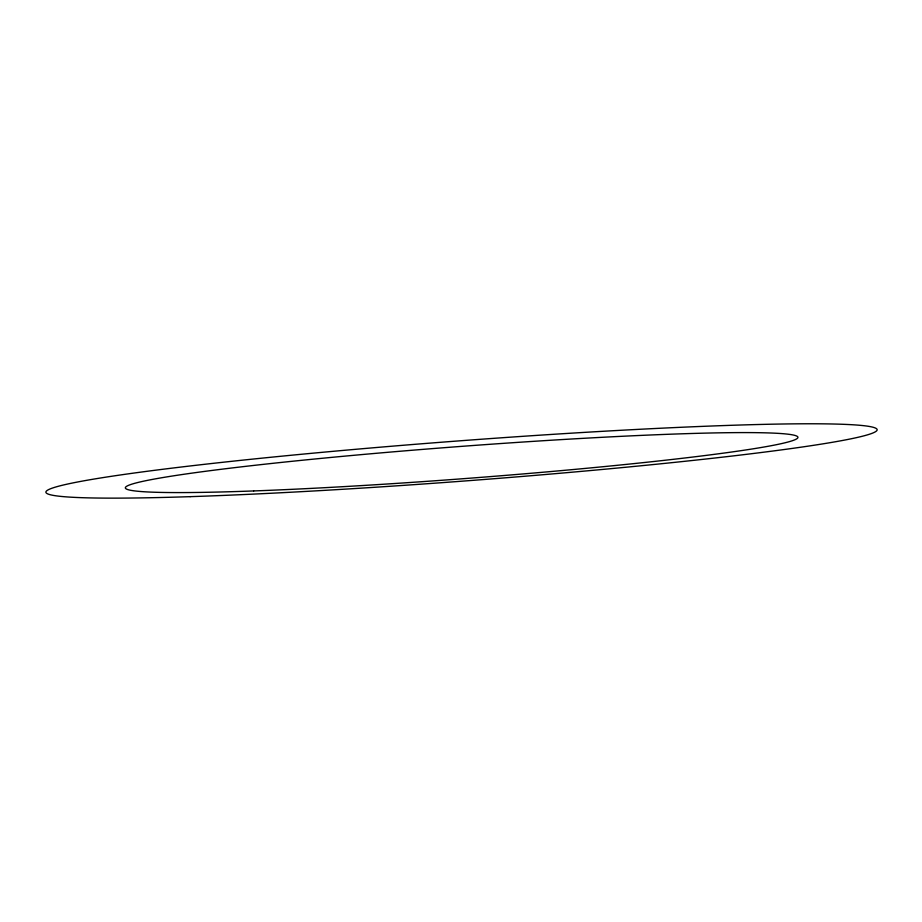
<?xml version="1.0" encoding="UTF-8"?>
<svg xmlns="http://www.w3.org/2000/svg" width="922" height="922" viewBox="0 0 922 922"><rect width="100%" height="100%" fill="white"/><g stroke="black" fill="none" stroke-linecap="round" stroke-linejoin="round"><path stroke-width="1.38" d="M190.151 496.658A416.767 20.203 -4.3 0 0 869.826 434.112A416.767 20.203 -4.3 0 0 324.671 452.091A416.767 20.203 -4.3 0 0 190.151 496.658M253.665 490.942A337.164 16.181 -4.3 0 0 794.43 439.955A337.164 16.181 -4.3 0 0 336.922 456.874A337.164 16.181 -4.3 0 0 253.665 490.942"/></g></svg>
